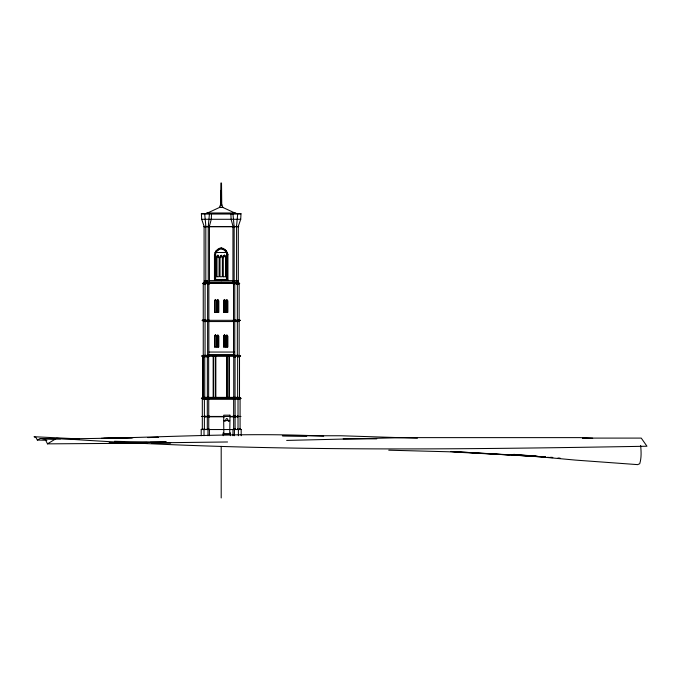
<?xml version="1.0" encoding="UTF-8"?>
<svg xmlns="http://www.w3.org/2000/svg" width="681" height="681" viewBox="0 0 681 681"><rect width="100%" height="100%" fill="white"/><g stroke="black" fill="none" stroke-linecap="round" stroke-linejoin="round"><path stroke-width="1.02" d="M220.653 204.768L220.882 183.036L221.512 183.036L221.742 204.768M238.163 226.654L240.708 219.291L240.997 213.766L201.397 213.766L240.997 213.766M208.241 226.654L209.416 214.132M236.503 226.654L237.678 214.132M216.958 257.69L217.324 255.698L218.141 255.196L219.137 257.69L219.078 276.75L216.703 276.75L216.703 257.69L217.239 255.698M220.269 257.69L220.576 255.698L221.402 255.196L222.389 257.69L222.389 276.75L220.006 276.75L220.006 257.69L220.542 255.698M223.521 257.69L223.802 255.698L224.313 255.196L224.713 255.698M209.28 226.654L211.28 219.291L211.502 214.132M214.455 254.634C214.983 251.229 217.767 248.369 221.197 247.858C224.628 248.369 227.411 251.229 227.939 254.634L227.939 280.07L214.455 280.07L214.455 254.634L215.17 254.975L215.17 279.576L214.455 280.07M215.17 254.975C215.656 251.927 218.124 249.331 221.197 248.854C224.27 249.331 226.747 251.927 227.224 254.975L227.224 279.576L227.939 280.07M217.579 300.278L217.826 299.444L218.584 300.747L218.584 312.443M222.874 249.323L223.147 248.403M224.466 250.259L224.909 249.425M207.569 284.581L208.258 283.356L207.569 282.726M208.795 284.581L209.484 283.356L208.795 282.726M203.883 319.704L202.172 320.325L203.883 321.551L207.16 321.551L207.867 320.325L207.16 319.704M204.913 397.372L204.181 398.342L204.913 399.304M207.382 399.304L208.114 398.342L207.382 397.372M208.795 399.304L209.527 398.342L208.795 397.372M204.913 415.478L204.181 416.449L204.913 417.41M207.382 417.41L208.114 416.449L207.382 415.478M208.795 417.41L209.527 416.449L208.795 415.478M233.6 397.372L232.868 398.342L233.6 399.304M235.013 397.372L234.281 398.342L235.013 399.304M237.482 399.304L238.214 398.342L237.482 397.372M233.6 415.478L232.868 416.449L233.6 417.41M235.013 415.478L234.281 416.449L235.013 417.41M237.482 417.41L238.214 416.449L237.482 415.478M204.751 428.579L204.011 429.541L204.011 435.729M233.728 428.579L232.987 429.541L232.987 435.729M235.149 428.579L234.409 429.541L234.409 435.729M225.777 251.57L226.347 250.88M208.25 226.867L208.25 226.33L208.25 283.245M209.442 226.867L209.442 226.33L209.442 283.245M236.588 226.867L236.588 226.33L236.588 283.245M217.733 300.278L217.077 300.747L217.077 312.443L218.729 312.443L218.729 300.747L218.226 300.278M226.756 300.278L226.245 300.747L226.245 312.443M217.733 335.605L217.222 336.065L217.222 347.055M226.756 335.605L226.245 336.065L226.245 347.055M205.705 282.726L205.015 283.356L205.705 284.581L205.705 284.011M205.236 319.704L204.53 320.325L205.236 321.551L205.236 320.989M233.975 319.704L233.268 320.325L233.975 321.551L208.42 321.551M235.234 319.704L234.528 320.325L235.234 321.551L238.512 321.551L240.223 320.325L238.512 319.704M204.921 355.363L204.198 355.993L204.921 357.219L204.921 356.648M234.23 355.363L233.506 355.993L234.23 357.219M235.515 355.363L234.792 355.993L235.515 357.219L235.515 356.648M226.713 253.187L227.386 252.651M238.01 284.581L239.669 283.356L234.826 282.726L234.136 283.356L234.826 284.581M238.861 357.219L240.606 355.993L238.861 355.363L203.534 355.363L201.789 355.993L203.534 357.219M203.559 226.62L238.835 226.62M201.406 398.342L203.168 397.372L239.227 397.372L240.989 398.342L239.227 399.304L203.168 399.304L201.406 398.342L240.989 398.342M201.21 435.729L201.21 429.541L202.989 428.579M79.115 438.913L34.05 436.725L36.008 437.619L37.353 440.02L40.298 438.504L60.447 438.904M40.298 438.504L44.878 438.666L47.5 443.859L56.659 438.283C253.136 452.227 450.158 449.613 646.95 446.234L641.255 438.096L582.57 438.096L585.754 438.223M227.224 254.975L227.939 254.634M222.117 207.101L235.864 213.468L206.53 213.468L220.278 207.101M204.385 284.581L202.725 283.356L204.385 282.726L233.6 282.726L232.911 283.356L233.6 284.581M147.258 442.88L109.283 442.88L147.505 442.82M55.255 438.896L42.554 438.666C136.277 439.756 229.991 431.405 323.671 436.172M147.13 442.395L106.764 443.459L47.5 443.859M150.314 442.31L166.249 441.884L109.283 442.88M286.658 440.42L404.148 437.619L580.084 437.619L592.683 438.223M103.733 438.283L132.037 437.815M147.76 437.551L158.239 437.372L147.709 437.542M101.409 438.283L132.974 437.781M227.556 441.978L151.48 442.88M206.53 213.025L235.864 213.025M201.397 213.766L201.687 219.291L240.708 219.291M204.087 226.654L238.316 226.654M223.266 276.75L225.7 276.75L225.7 257.69L225.07 255.698M215.17 279.576L227.224 279.576M209.825 280.606L233.6 280.606M209.825 282.062L233.6 282.062M202.725 283.356L239.669 283.356M216.294 312.443L214.643 312.443L214.643 300.747L215.392 299.444L216.149 300.747L216.149 312.443M202.172 320.325L240.223 320.325M216.294 347.055L214.643 347.055L214.643 336.065L215.392 334.771L216.149 336.065L216.149 347.055M209.212 352.051L234.23 352.051M209.212 354.699L234.23 354.699M202.887 355.805L239.508 355.805L239.508 397.747M201.789 355.993L240.606 355.993M201.406 416.449L240.989 416.449M204.717 416.806L224.909 416.806M230.221 416.806L237.678 416.806M201.21 429.541L241.185 429.541L241.185 435.729M223.223 433.593L230.374 433.593M223.223 434.572L230.374 434.572M343.181 438.853L376.755 438.853M151.727 442.82L170.701 442.829L114.451 441.279M306.731 436.189L282.351 435.755L340.849 435.755L417.41 438.223M388.732 450.192L448.609 451.767L536.449 456.372M37.353 440.02L46.887 440.309M540.654 456.593L544.86 456.806M509.099 454.951L450.933 451.469L527.188 455.81M529.273 455.921L536.602 456.321M541.838 456.602L544.979 456.772M511.482 454.968L545.285 457.172M547.396 457.309L552.683 457.658M557.96 458.007L560.071 458.143M530.593 455.708L513.729 454.406L575.496 460.101L637.705 464.629L639.74 463.693C641.519 457.913 641.238 451.477 640.634 445.493M533.751 455.955L537.973 456.279M542.187 456.61L545.345 456.849M550.614 457.257L552.725 457.419M239.406 428.579L241.185 429.541M215.017 252.651L215.681 253.187M237.473 355.363L238.197 355.993L237.473 357.219L237.473 356.648M208.165 355.363L208.888 355.993L208.165 357.219L208.165 356.648M206.879 355.363L207.603 355.993L206.879 357.219L206.879 356.648M237.158 319.704L237.865 320.325L237.158 321.551L237.158 320.989M208.42 319.704L209.127 320.325M236.69 282.726L237.38 283.356L236.69 284.581L236.69 284.011M227.25 300.278L227.76 300.747L227.76 312.443L226.101 312.443L226.101 300.747L226.858 299.444L227.607 300.747L227.607 312.443M216.294 300.747L215.545 299.444L214.787 300.747L214.787 312.443M227.25 335.605L227.76 336.065L227.76 347.055L226.101 347.055L226.101 336.065L226.858 334.771L227.607 336.065L227.607 347.055M218.226 335.605L218.729 336.065L218.729 347.055L217.077 347.055L217.077 336.065L217.826 334.771L218.584 336.065L218.584 347.055M216.294 336.065L215.545 334.771L214.787 336.065L214.787 347.055M234.145 226.867L234.145 226.33L234.145 283.245M232.953 226.867L232.953 226.33L232.953 283.245M205.807 226.867L205.807 226.33L205.807 283.245M216.047 250.88L216.618 251.57M237.643 428.579L238.384 429.541L238.384 435.729M208.675 428.579L209.407 429.541L209.407 435.729M207.245 428.579L207.986 429.541L207.986 435.729M217.494 249.425L217.929 250.259M201.687 219.291L204.232 226.654M219.248 248.403L219.52 249.323M233.115 226.654L231.123 219.291L230.893 214.132M225.437 257.69L224.645 255.196M222.134 257.69L221.819 255.698M218.873 257.69L218.507 255.698M234.153 226.654L232.979 214.132M205.892 226.654L204.717 214.132M240.078 429.541L240.078 397.747L202.317 397.747L202.317 429.541M239.142 283.245L239.142 355.805M238.316 226.33L238.316 283.245M238.018 398.802L238.018 429.541M237.66 356.853L237.66 397.747M237.337 283.245L237.337 355.805M236.69 280.606L236.69 282.062M235.234 320.989L235.234 321.551M235.039 356.853L235.039 397.747M235.09 398.802L235.09 429.541M234.775 283.245L234.775 355.805M233.745 356.853L233.745 397.747M233.651 398.802L233.651 429.541M233.532 283.245L233.532 355.805M230.374 435.704L230.374 432.81L229.744 432.81L229.931 421.113L229.08 420.5L228.68 421.352L227.19 418.594L226.407 418.594L224.917 421.352L224.517 420.5L223.666 421.113L223.862 432.81L223.223 432.81L223.223 435.704M228.961 356.12L228.961 398.002M227.19 356.12L227.19 398.002M225.641 257.69L225.641 276.75M225.173 312.443L225.173 300.747L224.415 299.444L223.666 300.747L223.666 312.443L225.326 312.443L225.326 300.747L224.568 299.444L223.811 300.747L223.811 312.443M225.173 347.055L225.173 336.065L224.415 334.771L223.666 336.065L223.666 347.055L225.326 347.055L225.326 336.065L224.568 334.771L223.811 336.065L223.811 347.055M224.253 255.196L224.253 255.698M223.887 255.698L223.266 257.69L223.317 276.75M221.197 190.28L221.197 205.679M221.197 247.858L221.197 248.854M221.197 282.215L221.197 283.245M221.197 446.387L221.197 497.964M217.69 255.196L217.69 255.698M217.222 300.747L217.222 312.443M216.754 257.69L216.754 276.75M215.383 356.12L215.383 398.002M213.613 356.12L213.613 398.002M208.863 283.245L208.863 355.805M208.65 356.853L208.65 397.747M208.744 398.802L208.744 429.541M207.62 283.245L207.62 355.805M207.356 356.853L207.356 397.747M207.305 398.802L207.305 429.541M207.16 320.989L207.16 321.551M205.705 280.606L205.705 282.062M205.066 283.245L205.066 355.805M204.734 356.853L204.734 397.747M204.385 398.802L204.385 429.541M204.087 226.33L204.087 283.245M203.253 283.245L203.253 355.805M203.074 356.12L203.074 398.002M202.887 356.853L202.887 397.747M220.465 204.768L219.546 207.364L222.849 207.364L221.929 204.768L220.465 204.768M226.79 252.506L215.605 252.506L215.605 279.448L226.79 279.448L226.79 252.506M207.569 280.606L204.385 280.606L204.385 282.062L207.569 282.062L207.569 280.606M238.01 280.606L234.826 280.606L234.826 282.062L238.01 282.062L238.01 280.606M215.834 356.12L213.162 356.12L213.162 398.002L215.834 398.002L215.834 356.12M229.412 356.12L226.739 356.12L226.739 398.002L229.412 398.002L229.412 356.12M229.94 415.18L223.734 415.18L223.734 420.594L229.94 420.594L229.94 415.18"/></g></svg>
